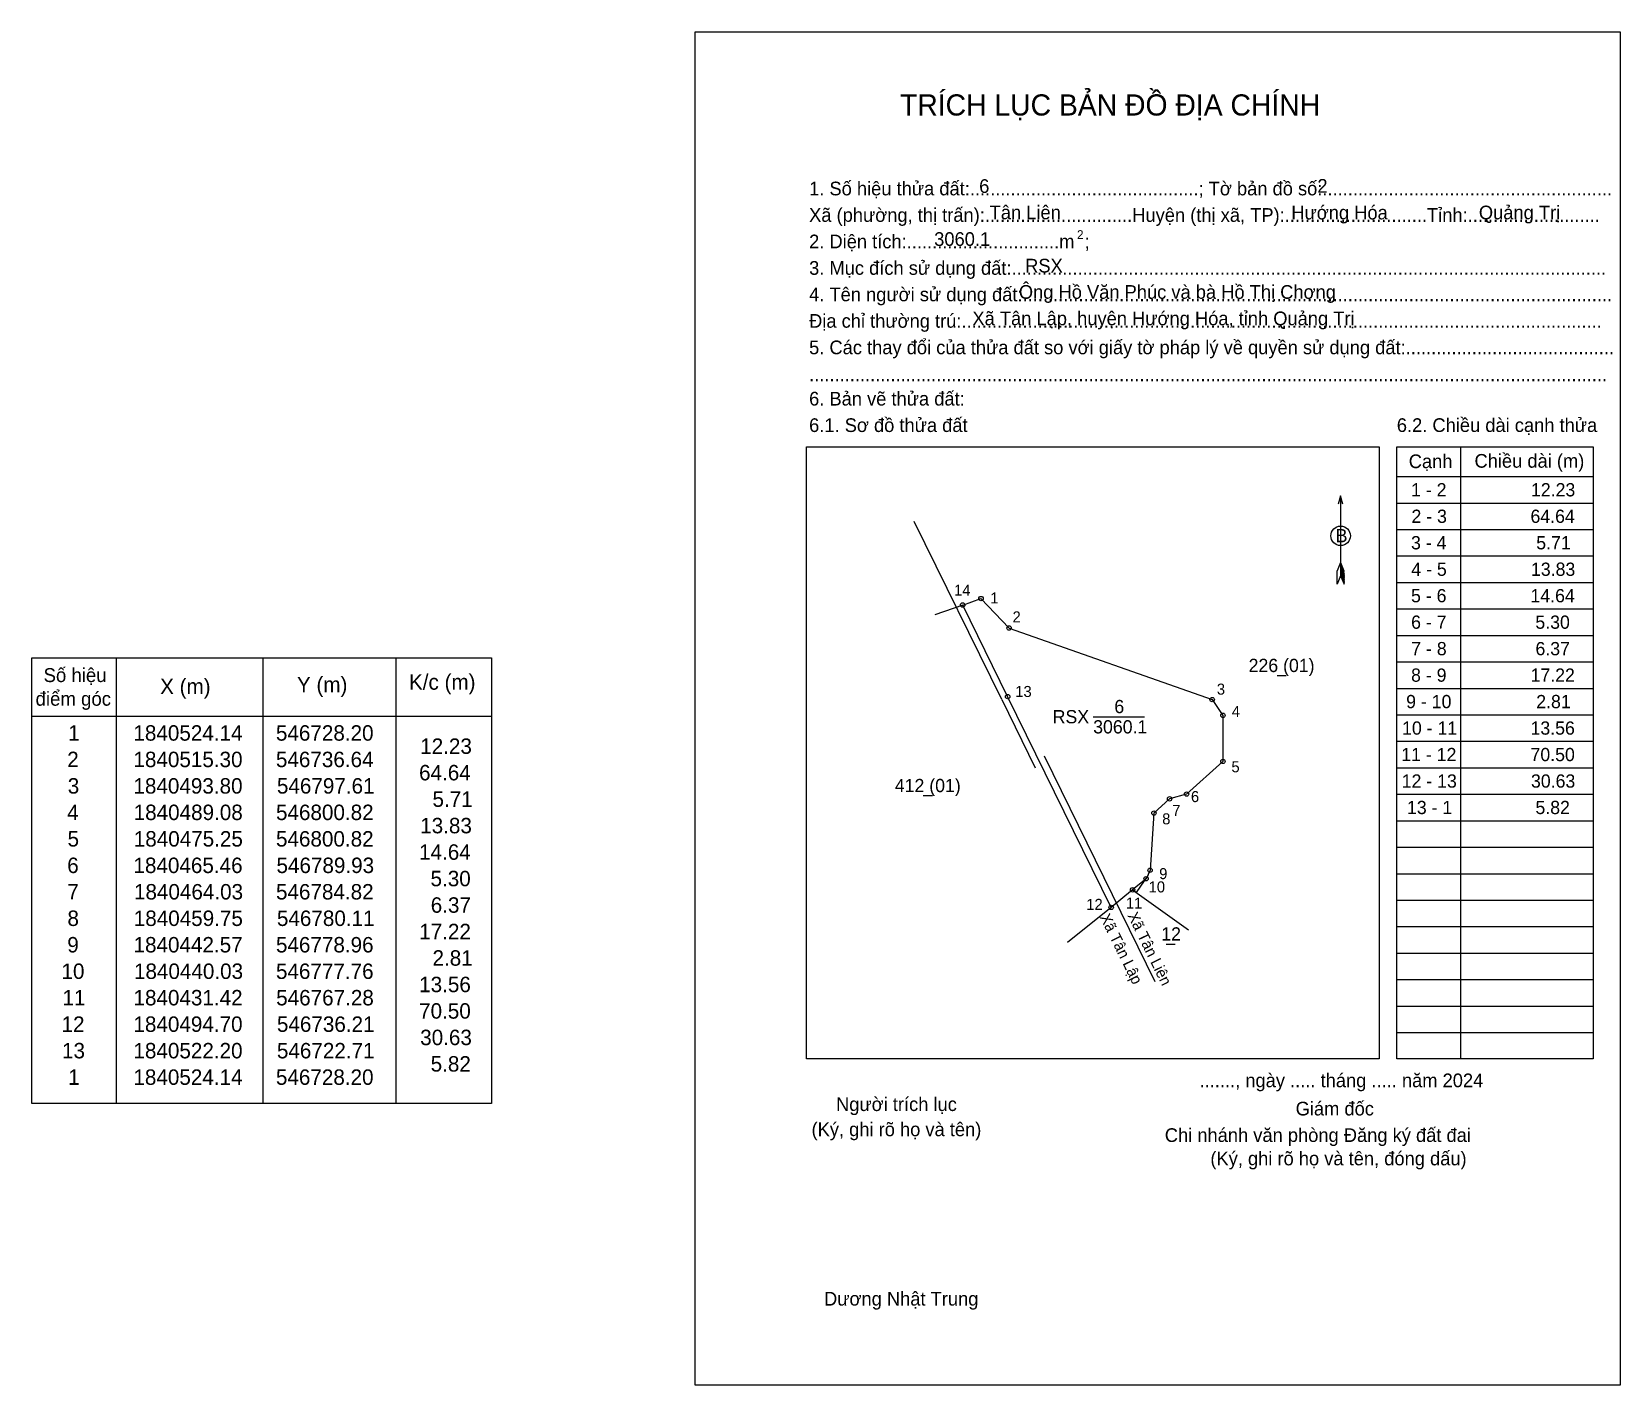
# Model space of a CAD drawing. Extents: x 546443 to 546920, y 1840288 to 1840694.
import ezdxf

# ---------------------------------------------------------------- set-up
doc = ezdxf.new("R2010")
doc.units = 0
for name, color, linetype in [('Level 1', 7, 'Continuous'), ('Level 10', 7, 'Continuous'), ('Level 11', 7, 'Continuous'), ('Level 13', 7, 'Continuous'), ('Level 2', 7, 'Continuous'), ('Level 27', 7, 'Continuous'), ('Level 36', 7, 'Continuous'), ('Level 49', 7, 'Continuous'), ('Level 52', 7, 'Continuous'), ('Level 53', 7, 'Continuous'), ('Level 6', 7, 'Continuous'), ('Level 9', 7, 'Continuous')]:
    doc.layers.add(name, color=color, linetype=linetype)

msp = doc.modelspace()

# ---------------------------------------------------------------- linework, layer by layer
at = {"layer": 'Level 1'}
for p, q in [((546642.36, 1840694.27), (546642.36, 1840694.27)), ((546675.8, 1840569.64), (546675.8, 1840569.64)), ((546872.11, 1840569.64), (546872.11, 1840385.92)), ((546853.03, 1840560.77), (546911.98, 1840560.77)), ((546836.15, 1840554.99), (546836.15, 1840530.95)), ((546853.03, 1840552.82), (546911.98, 1840552.82)), ((546853.03, 1840544.87), (546911.98, 1840544.87)), ((546836.15, 1840534.93), (546835.15, 1840532.48)), ((546836.15, 1840534.93), (546837.17, 1840532.48)), ((546836.15, 1840534.58), (546837.17, 1840532.12)), ((546836.15, 1840534.24), (546837.17, 1840531.77)), ((546853.03, 1840536.92), (546911.98, 1840536.92)), ((546835.09, 1840528.5), (546835.15, 1840532.48)), ((546836.15, 1840530.95), (546835.09, 1840528.5)), ((546836.15, 1840533.89), (546837.19, 1840531.42)), ((546836.15, 1840533.54), (546837.19, 1840531.06)), ((546836.15, 1840533.19), (546837.19, 1840530.7)), ((546836.15, 1840532.85), (546837.19, 1840530.34)), ((546836.15, 1840532.5), (546837.2, 1840529.99)), ((546836.15, 1840532.16), (546837.2, 1840529.63)), ((546836.15, 1840531.81), (546837.2, 1840529.27)), ((546836.15, 1840531.47), (546837.21, 1840528.93)), ((546836.15, 1840530.95), (546837.21, 1840528.5)), ((546837.21, 1840528.5), (546837.17, 1840532.48)), ((546853.03, 1840528.98), (546911.98, 1840528.98)), ((546853.03, 1840521.03), (546911.98, 1840521.03)), ((546853.03, 1840513.08), (546911.98, 1840513.08)), ((546853.03, 1840505.13), (546911.98, 1840505.13)), ((546853.03, 1840497.19), (546911.98, 1840497.19)), ((546853.03, 1840489.24), (546911.98, 1840489.24)), ((546853.03, 1840481.29), (546911.98, 1840481.29)), ((546853.03, 1840473.34), (546911.98, 1840473.34)), ((546853.03, 1840465.4), (546911.98, 1840465.4)), ((546853.03, 1840457.45), (546911.98, 1840457.45)), ((546853.03, 1840449.5), (546911.98, 1840449.5)), ((546853.03, 1840441.55), (546911.98, 1840441.55)), ((546853.03, 1840433.61), (546911.98, 1840433.61)), ((546853.03, 1840425.66), (546911.98, 1840425.66)), ((546853.03, 1840417.71), (546911.98, 1840417.71)), ((546853.03, 1840409.76), (546911.98, 1840409.76)), ((546853.03, 1840401.82), (546911.98, 1840401.82)), ((546853.03, 1840393.87), (546911.98, 1840393.87)), ((546847.73, 1840385.92), (546847.73, 1840385.92)), ((546920.09, 1840287.99), (546920.09, 1840287.99))]:
    msp.add_line(p, q, dxfattribs=at)
for points in [[(546675.8, 1840569.64), (546847.73, 1840569.64), (546847.73, 1840385.92), (546675.8, 1840385.92)], [(546853.03, 1840569.64), (546911.98, 1840569.64), (546911.98, 1840385.92), (546853.03, 1840385.92)]]:
    msp.add_lwpolyline(points, close=True, dxfattribs=at)
msp.add_lwpolyline([(546836.84, 1840552.44), (546836.15, 1840554.99), (546835.46, 1840552.44)], dxfattribs=at)
msp.add_circle((546836.15, 1840542.97), 2.93, dxfattribs=at)
at = {"layer": 'Level 10'}
for p, q in [((546734.42, 1840493.82), (546708.16, 1840547.3)), ((546722.71, 1840522.2), (546714.39, 1840519.25)), ((546778.33, 1840441.04), (546774.79, 1840435.92)), ((546774.79, 1840435.92), (546773.7, 1840436.7)), ((546767.28, 1840431.42), (546754.13, 1840420.91))]:
    msp.add_line(p, q, dxfattribs=at)
msp.add_lwpolyline([(546767.28, 1840431.42), (546736.21, 1840494.7), (546722.71, 1840522.2), (546728.2, 1840524.14), (546736.64, 1840515.3), (546797.61, 1840493.8), (546800.82, 1840489.08), (546800.82, 1840475.25), (546789.93, 1840465.46), (546784.82, 1840464.03), (546780.11, 1840459.75), (546778.96, 1840442.57), (546777.76, 1840440.03), (546773.7, 1840436.7)], close=True, dxfattribs=at)
at = {"layer": 'Level 11'}
for centre in [(546728.2, 1840524.14), (546722.71, 1840522.2), (546736.64, 1840515.3), (546736.21, 1840494.7), (546797.61, 1840493.8), (546800.82, 1840489.08), (546800.82, 1840475.25), (546784.82, 1840464.03), (546789.93, 1840465.46), (546780.11, 1840459.75), (546777.76, 1840440.03), (546778.96, 1840442.57), (546773.7, 1840436.7), (546767.28, 1840431.42), (546767.28, 1840431.42)]:
    msp.add_circle(centre, 0.662, dxfattribs=at)
at = {"layer": 'Level 13'}
for p, q in [((546443.27, 1840506.37), (546581.25, 1840506.37)), ((546443.27, 1840372.54), (546443.27, 1840506.37)), ((546468.64, 1840506.37), (546468.64, 1840372.54)), ((546512.68, 1840506.37), (546512.68, 1840372.54)), ((546552.51, 1840506.37), (546552.51, 1840372.54)), ((546581.25, 1840506.37), (546581.25, 1840372.54)), ((546443.27, 1840488.87), (546581.25, 1840488.87)), ((546581.25, 1840372.54), (546443.27, 1840372.54))]:
    msp.add_line(p, q, dxfattribs=at)
at = {"layer": 'Level 2'}
msp.add_lwpolyline([(546642.36, 1840694.29), (546920.09, 1840694.29), (546920.09, 1840287.99), (546642.36, 1840287.99)], close=True, dxfattribs=at)
at = {"layer": 'Level 27'}
for p, q in [((546734.42, 1840493.82), (546744.5, 1840473.28)), ((546747.15, 1840476.96), (546780.41, 1840409.22)), ((546773.7, 1840436.7), (546790.5, 1840424.71))]:
    msp.add_line(p, q, dxfattribs=at)
at = {"layer": 'Level 9'}
for p, q in [((546817.08, 1840501.03), (546819.82, 1840501.03)), ((546761.87, 1840488.68), (546777.31, 1840488.68)), ((546710.88, 1840464.97), (546713.62, 1840464.97)), ((546783.77, 1840420.42), (546786.51, 1840420.42))]:
    msp.add_line(p, q, dxfattribs=at)

# ---------------------------------------------------------------- texts
at = {"layer": 'Level 1'}
for s, height, p in [('TRÍCH LỤC BẢN ĐỒ ĐỊA CHÍNH', 6.3584, (546703.89, 1840669.14)), ('1. Số hiệu thửa đất:.............................................; Tờ bản đồ số:.........................................................', 4.10626, (546676.61, 1840645.18)), ('Xã (phường, thị trấn):.............................Huyện (thị xã, TP):............................Tỉnh:..........................', 4.10626, (546676.61, 1840637.23)), ('2', 2.65, (546757.01, 1840632.06)), ('2. Diện tích:..............................m  ;', 4.1063, (546676.61, 1840629.28)), ('3. Mục đích sử dụng đất:.....................................................................................................................', 4.10626, (546676.61, 1840621.33)), ('4. Tên người sử dụng đất:....................................................................................................................', 4.10626, (546676.61, 1840613.39)), ('Địa chỉ thường trú:..............................................................................................................................', 4.10626, (546676.61, 1840605.44)), ('5. Các thay đổi của thửa đất so với giấy tờ pháp lý về quyền sử dụng đất:.........................................', 4.10626, (546676.61, 1840597.49)), ('6. Bản vẽ thửa đất:', 4.1063, (546676.61, 1840582.09)), ('.............................................................................................................................................................', 4.10626, (546676.61, 1840589.37)), ('6.1. Sơ đồ thửa đất', 4.1063, (546676.61, 1840574.14)), ('6.2. Chiều dài cạnh thửa', 4.1063, (546853.03, 1840574.15)), ('Cạnh', 4.106, (546856.61, 1840563.29)), ('Chiều dài (m)', 4.1063, (546876.35, 1840563.42)), ('B', 3.97, (546834.68, 1840541.04)), ('......., ngày ..... tháng ..... năm 2024', 4.1063, (546793.82, 1840377.45)), ('Người trích lục', 4.1063, (546684.7, 1840370.3)), ('Giám đốc', 4.106, (546822.66, 1840368.97)), ('(Ký, ghi rõ họ và tên)', 4.1063, (546677.34, 1840362.75)), ('Chi nhánh văn phòng Đăng ký đất đai', 4.1063, (546783.38, 1840361.02)), ('(Ký, ghi rõ họ và tên, đóng dấu)', 4.1063, (546797.06, 1840354)), ('Dương Nhật Trung', 4.1063, (546681.09, 1840311.9))]:
    msp.add_text(s, height=height, dxfattribs=at).set_placement(p)
at = {"layer": 'Level 13'}
for s, height, p in [('6', 3.97, (546768.24, 1840489.74)), ('RSX', 3.974, (546749.73, 1840486.69)), ('3060.1', 3.974, (546761.88, 1840483.65))]:
    msp.add_text(s, height=height, dxfattribs=at).set_placement(p)
at = {"layer": 'Level 36'}
for s, p in [('226 (01)', (546808.54, 1840502.08)), ('412 (01)', (546702.34, 1840466.03)), ('12', (546782.33, 1840421.48))]:
    msp.add_text(s, height=3.974, dxfattribs=at).set_placement(p)
at = {"layer": 'Level 49'}
for s, height, p in [('Xã Tân Lập', 3.312, (546763.79, 1840428.55)), ('Xã Tân Liên', 3.3115, (546772.11, 1840429.03))]:
    msp.add_text(s, height=height, rotation=296.1507, dxfattribs=at).set_placement(p)
at = {"layer": 'Level 52'}
for s, p in [('1 - 2', (546857.31, 1840554.81)), ('12.23', (546893.3, 1840554.81)), ('2 - 3', (546857.43, 1840546.86)), ('64.64', (546893.15, 1840546.86)), ('3 - 4', (546857.29, 1840538.91)), ('5.71', (546894.88, 1840538.91)), ('4 - 5', (546857.38, 1840530.96)), ('13.83', (546893.3, 1840530.96)), ('5 - 6', (546857.3, 1840523.02)), ('14.64', (546893.15, 1840523.02)), ('6 - 7', (546857.32, 1840515.07)), ('5.30', (546894.62, 1840515.07)), ('7 - 8', (546857.36, 1840507.12)), ('6.37', (546894.65, 1840507.12)), ('8 - 9', (546857.31, 1840499.17)), ('17.22', (546893.17, 1840499.17)), ('9 - 10', (546855.83, 1840491.23)), ('2.81', (546894.88, 1840491.23)), ('10 - 11', (546854.61, 1840483.28)), ('13.56', (546893.16, 1840483.28)), ('11 - 12', (546854.37, 1840475.33)), ('70.50', (546893.16, 1840475.33)), ('12 - 13', (546854.5, 1840467.38)), ('30.63', (546893.3, 1840467.38)), ('13 - 1', (546856.08, 1840459.44)), ('5.82', (546894.64, 1840459.44))]:
    msp.add_text(s, height=3.974, dxfattribs=at).set_placement(p)
at = {"layer": 'Level 53'}
for s, height, p in [('Số hiệu', 4.172, (546446.81, 1840499.07)), ('Y (m)', 4.636, (546522.87, 1840496)), ('K/c (m)', 4.636, (546556.5, 1840496.77)), ('điểm góc', 4.172, (546444.42, 1840491.97)), ('X (m)', 4.636, (546481.8, 1840495.45)), ('1', 4.64, (546454.2, 1840481.48)), ('1840524.14', 4.636, (546473.78, 1840481.48)), ('546728.20', 4.636, (546516.56, 1840481.48)), ('12.23', 4.636, (546559.87, 1840477.51)), ('2', 4.64, (546453.92, 1840473.53)), ('1840515.30', 4.636, (546473.79, 1840473.53)), ('546736.64', 4.636, (546516.56, 1840473.53)), ('64.64', 4.636, (546559.53, 1840469.56)), ('3', 4.64, (546454.07, 1840465.59)), ('1840493.80', 4.636, (546473.79, 1840465.59)), ('546797.61', 4.636, (546516.86, 1840465.59)), ('5.71', 4.636, (546563.56, 1840461.61)), ('4', 4.64, (546453.9, 1840457.64)), ('1840489.08', 4.636, (546473.86, 1840457.64)), ('546800.82', 4.636, (546516.58, 1840457.64)), ('13.83', 4.636, (546559.87, 1840453.67)), ('5', 4.64, (546454.01, 1840449.69)), ('1840475.25', 4.636, (546473.89, 1840449.69)), ('546800.82', 4.636, (546516.58, 1840449.69)), ('14.64', 4.636, (546559.53, 1840445.72)), ('6', 4.64, (546453.91, 1840441.74)), ('1840465.46', 4.636, (546473.8, 1840441.74)), ('546789.93', 4.636, (546516.73, 1840441.74)), ('5.30', 4.636, (546562.97, 1840437.77)), ('7', 4.64, (546453.94, 1840433.8)), ('1840464.03', 4.636, (546473.95, 1840433.8)), ('546784.82', 4.636, (546516.58, 1840433.8)), ('6.37', 4.636, (546563.03, 1840429.82)), ('8', 4.64, (546453.98, 1840425.85)), ('1840459.75', 4.636, (546473.89, 1840425.85)), ('546780.11', 4.636, (546516.86, 1840425.85)), ('17.22', 4.636, (546559.58, 1840421.87)), ('9', 4.64, (546453.93, 1840417.9)), ('1840442.57', 4.636, (546473.82, 1840417.9)), ('546778.96', 4.636, (546516.57, 1840417.9)), ('2.81', 4.636, (546563.56, 1840413.93)), ('10', 4.636, (546452.19, 1840409.95)), ('1840440.03', 4.636, (546473.95, 1840409.95)), ('546777.76', 4.636, (546516.57, 1840409.95)), ('13.56', 4.636, (546559.56, 1840405.98)), ('11', 4.636, (546452.49, 1840402.01)), ('1840431.42', 4.636, (546473.81, 1840402.01)), ('546767.28', 4.636, (546516.64, 1840402.01)), ('70.50', 4.636, (546559.54, 1840398.03)), ('12', 4.636, (546452.21, 1840394.06)), ('1840494.70', 4.636, (546473.79, 1840394.06)), ('546736.21', 4.636, (546516.86, 1840394.06)), ('30.63', 4.636, (546559.87, 1840390.08)), ('13', 4.636, (546452.35, 1840386.11)), ('1840522.20', 4.636, (546473.79, 1840386.11)), ('546722.71', 4.636, (546516.86, 1840386.11)), ('5.82', 4.636, (546563.01, 1840382.14)), ('1', 4.64, (546454.2, 1840378.16)), ('1840524.14', 4.636, (546473.78, 1840378.16)), ('546728.20', 4.636, (546516.56, 1840378.16))]:
    msp.add_text(s, height=height, dxfattribs=at).set_placement(p)
at = {"layer": 'Level 6'}
for s, height, p in [('6', 4.11, (546727.66, 1840645.91)), ('2', 4.11, (546829.18, 1840645.96)), ('Tân Liên', 4.106, (546730.8, 1840638.01)), ('Hướng Hóa', 4.106, (546821.36, 1840637.96)), ('Quảng Trị', 4.106, (546877.66, 1840637.98)), ('3060.1', 4.106, (546714.16, 1840630.01)), ('RSX', 4.106, (546741.46, 1840622.02)), ('Ông Hồ Văn Phúc và bà Hồ Thị Chơng', 4.1063, (546739.57, 1840614.12)), ('Xã Tân Lập, huyện Hướng Hóa, tỉnh Quảng Trị', 4.1063, (546725.63, 1840606.19))]:
    msp.add_text(s, height=height, dxfattribs=at).set_placement(p)
at = {"layer": 'Level 9'}
for s, height, p in [('14', 3.312, (546720.13, 1840525)), ('1', 3.31, (546731, 1840522.67)), ('2', 3.31, (546737.68, 1840516.98)), ('13', 3.312, (546738.5, 1840494.59)), ('3', 3.31, (546799.01, 1840495.3)), ('4', 3.31, (546803.48, 1840488.6)), ('5', 3.31, (546803.39, 1840471.98)), ('6', 3.31, (546791.23, 1840463.04)), ('8', 3.31, (546782.6, 1840456.36)), ('7', 3.31, (546785.63, 1840458.9)), ('10', 3.312, (546778.53, 1840435.93)), ('9', 3.31, (546781.69, 1840439.91)), ('12', 3.312, (546759.82, 1840430.68)), ('11', 3.312, (546771.69, 1840431.07))]:
    msp.add_text(s, height=height, dxfattribs=at).set_placement(p)

doc.saveas('drawing.dxf')
